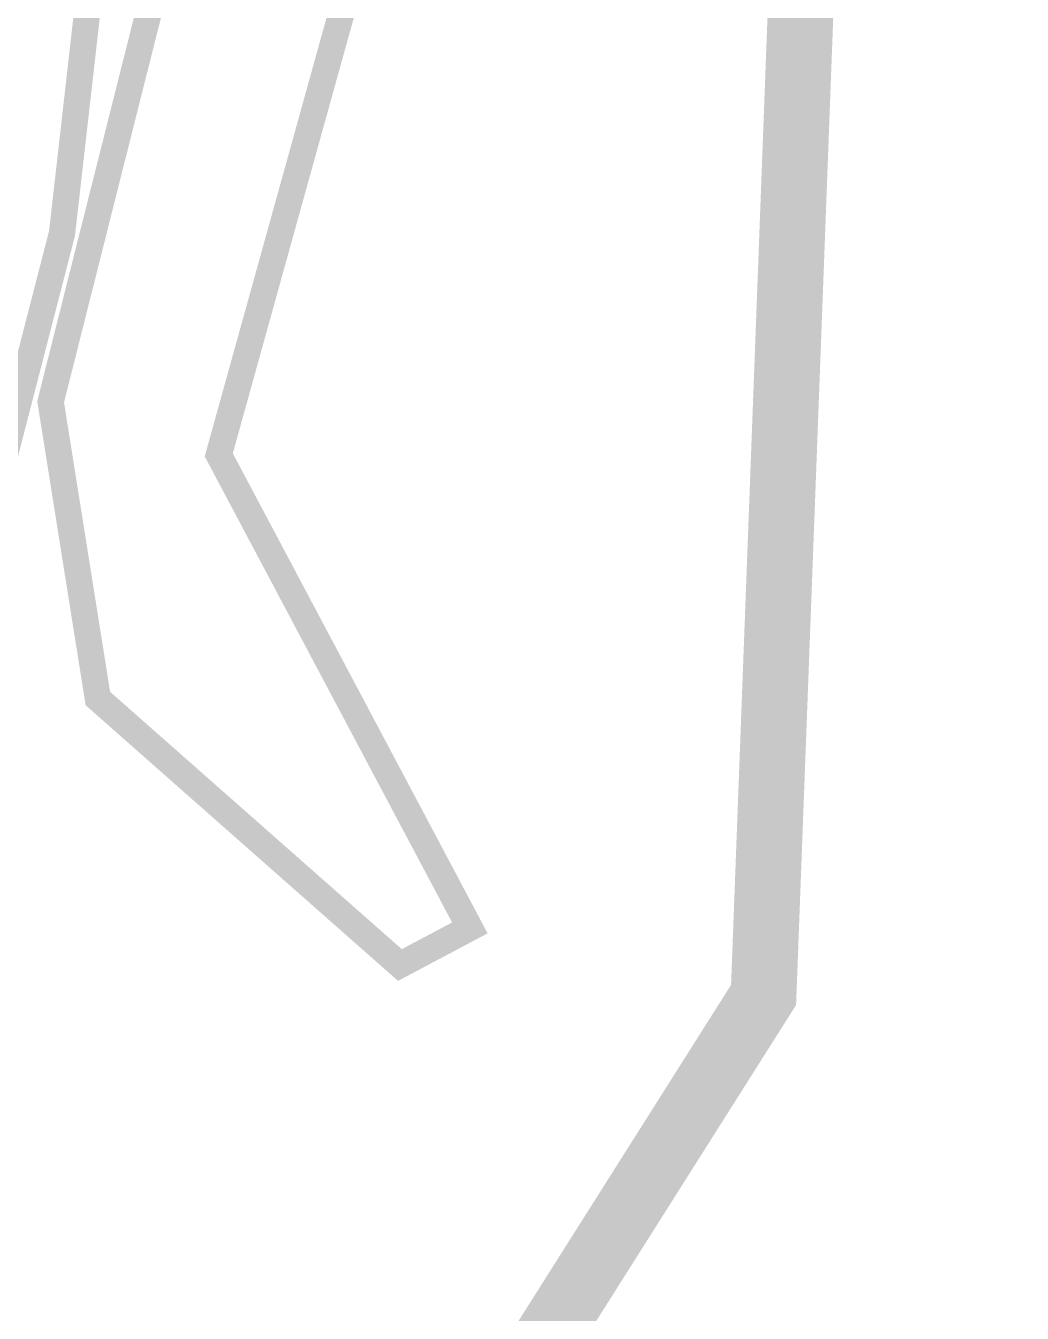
# Model space of a CAD drawing. Header units: metres. Extents: x 561401 to 594056, y 8460144 to 8508504.
# Drawn here: x 572889.2 to 572896.78, y 8476445.08 to 8476454.87 of the extents above; entities that cross this region are included whole.
import ezdxf

# ---------------------------------------------------------------- set-up
doc = ezdxf.new("R2010")
doc.units = ezdxf.units.M
for name, color, linetype in [('1.1. DERECHO DE VIA', 230, 'Continuous'), ('1.2. AFECTADOS BASE GRAFICA ESTATAL NO INSCRITO', 30, 'Continuous'), ('1.7 PIRCA DE PIEDRA', 8, 'Continuous')]:
    doc.layers.add(name, color=color, linetype=linetype)

msp = doc.modelspace()

# ---------------------------------------------------------------- linework, layer by layer
at = {"layer": '1.1. DERECHO DE VIA', "color": 230, "linetype": 'Continuous', "lineweight": 40, "ltscale": 0.2, "const_width": 0.5}
msp.add_lwpolyline([(572894.7189, 8476541.0729), (572882.5902, 8476525.4099), (572885.2102, 8476505.8928), (572890.3972, 8476486.5772), (572895.5593, 8476467.2551), (572894.8159, 8476447.4991), (572884.2486, 8476430.7903), (572868.5983, 8476418.3419), (572852.8752, 8476405.9814), (572837.152, 8476393.6208), (572820.3764, 8476382.841), (572801.2392, 8476377.2831), (572781.3548, 8476375.1386), (572761.4669, 8476373.0238), (572741.5793, 8476370.9062)], dxfattribs=at)
at = {"layer": '1.2. AFECTADOS BASE GRAFICA ESTATAL NO INSCRITO', "color": 64, "linetype": 'Continuous', "lineweight": -3, "const_width": 0.2}
msp.add_lwpolyline([(572907.3548, 8476517.5263), (572888.3527, 8476512.6045), (572879.1683, 8476511.1445), (572879.6123, 8476506.3761), (572879.6123, 8476506.3761), (572873.4103, 8476501.8288), (572863.7859, 8476499.7951), (572863.445, 8476486.8863), (572870.593, 8476466.668), (572882.6855, 8476471.7497), (572889.2656, 8476468.1525), (572889.9345, 8476462.5713), (572889.9728, 8476457.6409), (572889.4782, 8476453.2929), (572888.6823, 8476450.2088), (572887.5523, 8476445.5199), (572885.6099, 8476441.3885)], dxfattribs=at)
at = {"layer": '1.7 PIRCA DE PIEDRA', "color": 64, "linetype": 'Continuous', "lineweight": -3, "const_width": 0.2}
msp.add_lwpolyline([(572886.8854, 8476480.2726), (572888.2405, 8476480.4717), (572890.9744, 8476467.9607), (572892.0664, 8476456.633), (572890.6709, 8476451.6081), (572892.2679, 8476448.5996), (572892.5813, 8476448.0091), (572892.0492, 8476447.7266), (572889.7512, 8476449.7541), (572889.3917, 8476452.0117), (572890.712, 8476457.2525), (572889.5367, 8476468.1582), (572886.8854, 8476480.2726)], dxfattribs=at)

doc.saveas('drawing.dxf')
